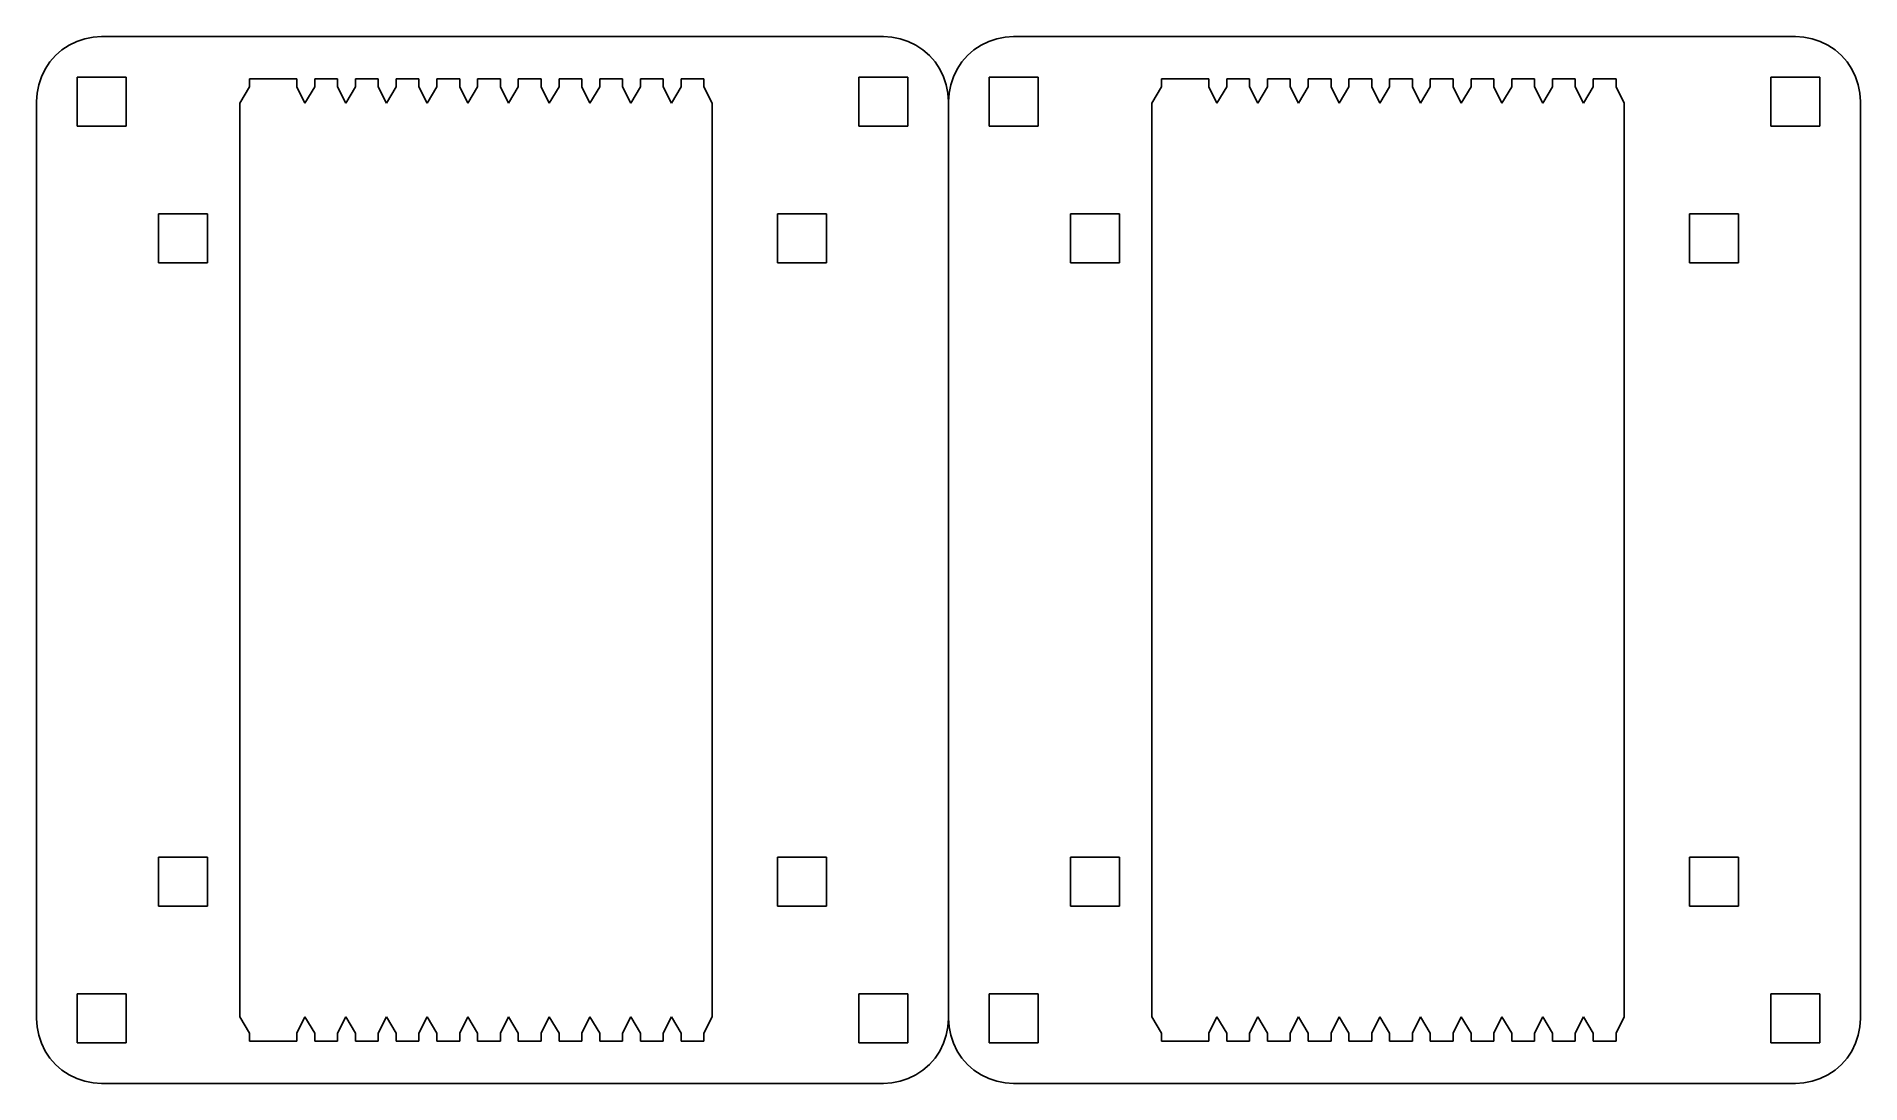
# Model space of a CAD drawing. Extents: x 0 to 112, y 0 to 64.
import ezdxf

# ---------------------------------------------------------------- set-up
doc = ezdxf.new("R2010")
doc.units = 0
doc.layers.add('20', color=30, linetype='CONTINUOUS')

msp = doc.modelspace()

# ---------------------------------------------------------------- linework, layer by layer
at = {"layer": '20'}
for p, q in [((2.0058, 63.8061), (2.4757, 64.0397)), ((2.4757, 64.0397), (2.9704, 64.2074)), ((2.9704, 64.2074), (3.4844, 64.3064)), ((3.4844, 64.3064), (4.0053, 64.342)), ((52.0066, 64.342), (4.0053, 64.342)), ((52.0066, 64.342), (52.5273, 64.3064)), ((52.5273, 64.3064), (53.0412, 64.2074)), ((53.0412, 64.2074), (53.5362, 64.0397)), ((53.5362, 64.0397), (54.0061, 63.8061)), ((58.0066, 63.8061), (58.4752, 64.0397)), ((58.4752, 64.0397), (58.971, 64.2074)), ((58.971, 64.2074), (59.4836, 64.3064)), ((59.4836, 64.3064), (60.0061, 64.342)), ((108.0057, 64.342), (60.0061, 64.342)), ((108.0057, 64.342), (108.5282, 64.3064)), ((108.5282, 64.3064), (109.0408, 64.2074)), ((109.0408, 64.2074), (109.5368, 64.0397)), ((109.5368, 64.0397), (110.0055, 63.8061)), ((0.5423, 62.3405), (0.8331, 62.7799)), ((0.8331, 62.7799), (1.1776, 63.1711)), ((1.1776, 63.1711), (1.5716, 63.5165)), ((1.5716, 63.5165), (2.0058, 63.8061)), ((54.0061, 63.8061), (54.4399, 63.5165)), ((54.4399, 63.5165), (54.8341, 63.1711)), ((54.8341, 63.1711), (55.1801, 62.7799)), ((55.1801, 62.7799), (55.4694, 62.3405)), ((56.5415, 62.3405), (56.8321, 62.7799)), ((56.8321, 62.7799), (57.1783, 63.1711)), ((57.1783, 63.1711), (57.571, 63.5165)), ((57.571, 63.5165), (58.0066, 63.8061)), ((110.0055, 63.8061), (110.4406, 63.5165)), ((110.4406, 63.5165), (110.835, 63.1711)), ((110.835, 63.1711), (111.1795, 62.7799)), ((111.1795, 62.7799), (111.47, 62.3405)), ((0.1426, 61.3778), (0.3108, 61.8731)), ((0.3108, 61.8731), (0.5423, 62.3405)), ((5.506, 61.8452), (2.506, 61.8452)), ((2.506, 61.8452), (2.506, 58.8429)), ((5.506, 58.8429), (5.506, 61.8452)), ((13.0918, 61.7436), (15.9928, 61.7436)), ((13.0918, 61.2458), (13.0918, 61.7436)), ((15.9928, 61.2458), (15.9928, 61.7436)), ((17.0923, 61.7436), (17.0923, 61.2458)), ((17.0923, 61.7436), (18.4921, 61.7436)), ((18.4921, 61.2458), (18.4921, 61.7436)), ((19.5922, 61.7436), (19.5922, 61.2458)), ((19.5922, 61.7436), (20.992, 61.7436)), ((20.992, 61.2458), (20.992, 61.7436)), ((22.0918, 61.7436), (23.4918, 61.7436)), ((22.0918, 61.7436), (22.0918, 61.2458)), ((23.4918, 61.2458), (23.4918, 61.7436)), ((24.5917, 61.7436), (25.9915, 61.7436)), ((24.5917, 61.7436), (24.5917, 61.2458)), ((25.9915, 61.2458), (25.9915, 61.7436)), ((27.0926, 61.7436), (27.0926, 61.2458)), ((27.0926, 61.7436), (28.4913, 61.7436)), ((28.4913, 61.2458), (28.4913, 61.7436)), ((29.5924, 61.7436), (30.9925, 61.7436)), ((29.5924, 61.2458), (29.5924, 61.7436)), ((30.9925, 61.7436), (30.9925, 61.2458)), ((32.092, 61.7436), (33.4923, 61.7436)), ((32.092, 61.2458), (32.092, 61.7436)), ((33.4923, 61.7436), (33.4923, 61.2458)), ((34.5919, 61.7436), (35.992, 61.7436)), ((34.5919, 61.2458), (34.5919, 61.7436)), ((35.992, 61.7436), (35.992, 61.2458)), ((37.0918, 61.7436), (38.4918, 61.7436)), ((37.0918, 61.2458), (37.0918, 61.7436)), ((38.4918, 61.7436), (38.4918, 61.2458)), ((39.5914, 61.7436), (40.9917, 61.7436)), ((39.5914, 61.2458), (39.5914, 61.7436)), ((40.9917, 61.7436), (40.9917, 61.2458)), ((50.506, 61.8452), (50.506, 58.8429)), ((53.506, 61.8452), (50.506, 61.8452)), ((53.506, 58.8429), (53.506, 61.8452)), ((55.4694, 62.3405), (55.7008, 61.8731)), ((55.7008, 61.8731), (55.8692, 61.3778)), ((56.1417, 61.3778), (56.3101, 61.8731)), ((56.3101, 61.8731), (56.5415, 62.3405)), ((58.5055, 61.8452), (58.5055, 58.8429)), ((61.5054, 61.8452), (58.5055, 61.8452)), ((61.5054, 58.8429), (61.5054, 61.8452)), ((69.0925, 61.7436), (71.9919, 61.7436)), ((69.0925, 61.2458), (69.0925, 61.7436)), ((71.9919, 61.2458), (71.9919, 61.7436)), ((73.093, 61.7436), (74.4917, 61.7436)), ((73.093, 61.7436), (73.093, 61.2458)), ((74.4917, 61.2458), (74.4917, 61.7436)), ((75.5928, 61.7436), (76.9929, 61.7436)), ((75.5928, 61.7436), (75.5928, 61.2458)), ((76.9929, 61.2458), (76.9929, 61.7436)), ((78.0924, 61.7436), (79.4928, 61.7436)), ((78.0924, 61.7436), (78.0924, 61.2458)), ((79.4928, 61.2458), (79.4928, 61.7436)), ((80.5923, 61.7436), (81.9921, 61.7436)), ((80.5923, 61.7436), (80.5923, 61.2458)), ((81.9921, 61.2458), (81.9921, 61.7436)), ((83.0922, 61.7436), (84.492, 61.7436)), ((83.0922, 61.7436), (83.0922, 61.2458)), ((84.492, 61.2458), (84.492, 61.7436)), ((85.5918, 61.7436), (86.9918, 61.7436)), ((85.5918, 61.2458), (85.5918, 61.7436)), ((86.9918, 61.7436), (86.9918, 61.2458)), ((88.0917, 61.7436), (89.4915, 61.7436)), ((88.0917, 61.2458), (88.0917, 61.7436)), ((89.4915, 61.7436), (89.4915, 61.2458)), ((90.5928, 61.7436), (91.9913, 61.7436)), ((90.5928, 61.2458), (90.5928, 61.7436)), ((91.9913, 61.7436), (91.9913, 61.2458)), ((93.0924, 61.7436), (94.4925, 61.7436)), ((93.0924, 61.2458), (93.0924, 61.7436)), ((94.4925, 61.7436), (94.4925, 61.2458)), ((95.5923, 61.2458), (95.5923, 61.7436)), ((95.5923, 61.7436), (96.9923, 61.7436)), ((96.9923, 61.7436), (96.9923, 61.2458)), ((106.5051, 61.8452), (106.5051, 58.8429)), ((109.5066, 61.8452), (106.5051, 61.8452)), ((109.5066, 58.8429), (109.5066, 61.8452)), ((111.47, 62.3405), (111.7019, 61.8731)), ((111.7019, 61.8731), (111.8698, 61.3778)), ((0.0062, 60.344), (0.0393, 60.8673)), ((0.0393, 60.8673), (0.1426, 61.3778)), ((12.4924, 60.245), (13.0918, 61.2458)), ((15.9928, 61.2458), (16.4926, 60.245)), ((16.4926, 60.245), (17.0923, 61.2458)), ((18.4921, 61.2458), (18.9925, 60.245)), ((18.9925, 60.245), (19.5922, 61.2458)), ((20.992, 61.2458), (21.4921, 60.245)), ((21.4921, 60.245), (22.0918, 61.2458)), ((23.4918, 61.2458), (23.992, 60.245)), ((23.992, 60.245), (24.5917, 61.2458)), ((25.9915, 61.2458), (26.4918, 60.245)), ((26.4918, 60.245), (27.0926, 61.2458)), ((28.4913, 61.2458), (28.9915, 60.245)), ((28.9915, 60.245), (29.5924, 61.2458)), ((30.9925, 61.2458), (31.4913, 60.245)), ((31.4913, 60.245), (32.092, 61.2458)), ((33.4923, 61.2458), (33.9925, 60.245)), ((33.9925, 60.245), (34.5919, 61.2458)), ((35.992, 61.2458), (36.4923, 60.245)), ((36.4923, 60.245), (37.0918, 61.2458)), ((38.4918, 61.2458), (38.9922, 60.245)), ((38.9922, 60.245), (39.5914, 61.2458)), ((40.9917, 61.2458), (41.4918, 60.245)), ((55.8692, 61.3778), (55.9726, 60.8673)), ((55.9726, 60.8673), (56.0056, 60.344)), ((56.0056, 60.344), (56.0399, 60.8673)), ((56.0399, 60.8673), (56.1417, 61.3778)), ((68.4918, 60.245), (69.0925, 61.2458)), ((71.9919, 61.2458), (72.4923, 60.245)), ((72.4923, 60.245), (73.093, 61.2458)), ((74.4917, 61.2458), (74.9921, 60.245)), ((74.9921, 60.245), (75.5928, 61.2458)), ((76.9929, 61.2458), (77.4917, 60.245)), ((77.4917, 60.245), (78.0924, 61.2458)), ((79.4928, 61.2458), (79.9926, 60.245)), ((79.9926, 60.245), (80.5923, 61.2458)), ((81.9921, 61.2458), (82.4925, 60.245)), ((82.4925, 60.245), (83.0922, 61.2458)), ((84.492, 61.2458), (84.9921, 60.245)), ((84.9921, 60.245), (85.5918, 61.2458)), ((86.9918, 61.2458), (87.492, 60.245)), ((87.492, 60.245), (88.0917, 61.2458)), ((89.4915, 61.2458), (89.9918, 60.245)), ((89.9918, 60.245), (90.5928, 61.2458)), ((91.9913, 61.2458), (92.4917, 60.245)), ((92.4917, 60.245), (93.0924, 61.2458)), ((94.4925, 61.2458), (94.9913, 60.245)), ((94.9913, 60.245), (95.5923, 61.2458)), ((96.9923, 61.2458), (97.4925, 60.245)), ((111.8698, 61.3778), (111.9717, 60.8673)), ((111.9717, 60.8673), (112.0062, 60.344)), ((0.0062, 60.344), (0.0062, 4.0424)), ((12.4924, 4.1466), (12.4924, 60.245)), ((41.4918, 60.245), (41.4918, 4.1466)), ((56.0056, 4.0424), (56.0056, 60.344)), ((68.4918, 4.1466), (68.4918, 60.245)), ((97.4925, 60.245), (97.4925, 4.1466)), ((112.0062, 60.344), (112.0062, 4.0424)), ((2.506, 58.8429), (5.506, 58.8429)), ((50.506, 58.8429), (53.506, 58.8429)), ((58.5055, 58.8429), (61.5054, 58.8429)), ((106.5051, 58.8429), (109.5066, 58.8429)), ((7.5055, 50.4431), (7.5055, 53.4454)), ((7.5055, 53.4454), (10.5055, 53.4454)), ((10.5055, 53.4454), (10.5055, 50.4431)), ((45.5062, 53.4454), (45.5062, 50.4431)), ((48.5062, 53.4454), (45.5062, 53.4454)), ((48.5062, 50.4431), (48.5062, 53.4454)), ((63.506, 50.4431), (63.506, 53.4454)), ((63.506, 53.4454), (66.5062, 53.4454)), ((66.5062, 53.4454), (66.5062, 50.4431)), ((104.5056, 53.4454), (101.5056, 53.4454)), ((101.5056, 53.4454), (101.5056, 50.4431)), ((104.5056, 50.4431), (104.5056, 53.4454)), ((10.5055, 50.4431), (7.5055, 50.4431)), ((45.5062, 50.4431), (48.5062, 50.4431)), ((66.5062, 50.4431), (63.506, 50.4431)), ((101.5056, 50.4431), (104.5056, 50.4431)), ((7.5055, 13.9433), (10.5055, 13.9433)), ((7.5055, 10.941), (7.5055, 13.9433)), ((10.5055, 13.9433), (10.5055, 10.941)), ((45.5062, 13.9433), (45.5062, 10.941)), ((48.5062, 13.9433), (45.5062, 13.9433)), ((48.5062, 10.941), (48.5062, 13.9433)), ((63.506, 10.941), (63.506, 13.9433)), ((63.506, 13.9433), (66.5062, 13.9433)), ((66.5062, 13.9433), (66.5062, 10.941)), ((104.5056, 13.9433), (101.5056, 13.9433)), ((101.5056, 13.9433), (101.5056, 10.941)), ((104.5056, 10.941), (104.5056, 13.9433)), ((10.5055, 10.941), (7.5055, 10.941)), ((45.5062, 10.941), (48.5062, 10.941)), ((66.5062, 10.941), (63.506, 10.941)), ((101.5056, 10.941), (104.5056, 10.941)), ((2.506, 2.5413), (2.506, 5.5435)), ((2.506, 5.5435), (5.506, 5.5435)), ((5.506, 5.5435), (5.506, 2.5413)), ((50.506, 5.5435), (50.506, 2.5413)), ((53.506, 5.5435), (50.506, 5.5435)), ((53.506, 2.5413), (53.506, 5.5435)), ((58.5055, 2.5413), (58.5055, 5.5435)), ((58.5055, 5.5435), (61.5054, 5.5435)), ((61.5054, 5.5435), (61.5054, 2.5413)), ((106.5051, 5.5435), (106.5051, 2.5413)), ((109.5066, 5.5435), (106.5051, 5.5435)), ((109.5066, 2.5413), (109.5066, 5.5435)), ((0.0062, 4.0424), (0.0393, 3.5192)), ((0.0393, 3.5192), (0.1426, 3.0086)), ((13.0918, 3.1433), (12.4924, 4.1466)), ((16.4926, 4.1466), (15.9928, 3.1433)), ((17.0923, 3.1433), (16.4926, 4.1466)), ((18.9925, 4.1466), (18.4921, 3.1433)), ((19.5922, 3.1433), (18.9925, 4.1466)), ((21.4921, 4.1466), (20.992, 3.1433)), ((22.0918, 3.1433), (21.4921, 4.1466)), ((23.992, 4.1466), (23.4918, 3.1433)), ((24.5917, 3.1433), (23.992, 4.1466)), ((26.4918, 4.1466), (25.9915, 3.1433)), ((27.0926, 3.1433), (26.4918, 4.1466)), ((28.9915, 4.1466), (28.4913, 3.1433)), ((29.5924, 3.1433), (28.9915, 4.1466)), ((31.4913, 4.1466), (30.9925, 3.1433)), ((32.092, 3.1433), (31.4913, 4.1466)), ((33.9925, 4.1466), (33.4923, 3.1433)), ((34.5919, 3.1433), (33.9925, 4.1466)), ((36.4923, 4.1466), (35.992, 3.1433)), ((37.0918, 3.1433), (36.4923, 4.1466)), ((38.9922, 4.1466), (38.4918, 3.1433)), ((39.5914, 3.1433), (38.9922, 4.1466)), ((41.4918, 4.1466), (40.9917, 3.1433)), ((55.9726, 3.5192), (55.8692, 3.0086)), ((56.0056, 4.0424), (55.9726, 3.5192)), ((56.0056, 4.0424), (56.0399, 3.5192)), ((56.0399, 3.5192), (56.1417, 3.0086)), ((69.0925, 3.1433), (68.4918, 4.1466)), ((72.4923, 4.1466), (71.9919, 3.1433)), ((73.093, 3.1433), (72.4923, 4.1466)), ((74.9921, 4.1466), (74.4917, 3.1433)), ((75.5928, 3.1433), (74.9921, 4.1466)), ((77.4917, 4.1466), (76.9929, 3.1433)), ((78.0924, 3.1433), (77.4917, 4.1466)), ((79.9926, 4.1466), (79.4928, 3.1433)), ((80.5923, 3.1433), (79.9926, 4.1466)), ((82.4925, 4.1466), (81.9921, 3.1433)), ((83.0922, 3.1433), (82.4925, 4.1466)), ((84.9921, 4.1466), (84.492, 3.1433)), ((85.5918, 3.1433), (84.9921, 4.1466)), ((87.492, 4.1466), (86.9918, 3.1433)), ((88.0917, 3.1433), (87.492, 4.1466)), ((89.9918, 4.1466), (89.4915, 3.1433)), ((90.5928, 3.1433), (89.9918, 4.1466)), ((92.4917, 4.1466), (91.9913, 3.1433)), ((93.0924, 3.1433), (92.4917, 4.1466)), ((94.9913, 4.1466), (94.4925, 3.1433)), ((95.5923, 3.1433), (94.9913, 4.1466)), ((97.4925, 4.1466), (96.9923, 3.1433)), ((111.9717, 3.5192), (111.8698, 3.0086)), ((112.0062, 4.0424), (111.9717, 3.5192)), ((0.1426, 3.0086), (0.3108, 2.5133)), ((0.3108, 2.5133), (0.5423, 2.0409)), ((5.506, 2.5413), (2.506, 2.5413)), ((13.0918, 2.648), (13.0918, 3.1433)), ((15.9928, 2.648), (13.0918, 2.648)), ((15.9928, 2.648), (15.9928, 3.1433)), ((17.0923, 3.1433), (17.0923, 2.648)), ((18.4921, 2.648), (17.0923, 2.648)), ((18.4921, 2.648), (18.4921, 3.1433)), ((19.5922, 3.1433), (19.5922, 2.648)), ((20.992, 2.648), (19.5922, 2.648)), ((20.992, 2.648), (20.992, 3.1433)), ((22.0918, 3.1433), (22.0918, 2.648)), ((23.4918, 2.648), (22.0918, 2.648)), ((23.4918, 2.648), (23.4918, 3.1433)), ((24.5917, 3.1433), (24.5917, 2.648)), ((25.9915, 2.648), (24.5917, 2.648)), ((25.9915, 2.648), (25.9915, 3.1433)), ((27.0926, 3.1433), (27.0926, 2.648)), ((28.4913, 2.648), (27.0926, 2.648)), ((28.4913, 2.648), (28.4913, 3.1433)), ((29.5924, 2.648), (29.5924, 3.1433)), ((30.9925, 2.648), (29.5924, 2.648)), ((30.9925, 3.1433), (30.9925, 2.648)), ((32.092, 2.648), (32.092, 3.1433)), ((33.4923, 2.648), (32.092, 2.648)), ((33.4923, 3.1433), (33.4923, 2.648)), ((34.5919, 2.648), (34.5919, 3.1433)), ((35.992, 2.648), (34.5919, 2.648)), ((35.992, 3.1433), (35.992, 2.648)), ((37.0918, 2.648), (37.0918, 3.1433)), ((38.4918, 2.648), (37.0918, 2.648)), ((38.4918, 3.1433), (38.4918, 2.648)), ((39.5914, 2.648), (39.5914, 3.1433)), ((40.9917, 2.648), (39.5914, 2.648)), ((40.9917, 3.1433), (40.9917, 2.648)), ((50.506, 2.5413), (53.506, 2.5413)), ((55.7008, 2.5133), (55.4694, 2.0409)), ((55.8692, 3.0086), (55.7008, 2.5133)), ((56.1417, 3.0086), (56.3101, 2.5133)), ((56.3101, 2.5133), (56.5415, 2.0409)), ((61.5054, 2.5413), (58.5055, 2.5413)), ((69.0925, 2.648), (69.0925, 3.1433)), ((71.9919, 2.648), (69.0925, 2.648)), ((71.9919, 2.648), (71.9919, 3.1433)), ((73.093, 3.1433), (73.093, 2.648)), ((74.4917, 2.648), (73.093, 2.648)), ((74.4917, 2.648), (74.4917, 3.1433)), ((75.5928, 3.1433), (75.5928, 2.648)), ((76.9929, 2.648), (75.5928, 2.648)), ((76.9929, 2.648), (76.9929, 3.1433)), ((78.0924, 3.1433), (78.0924, 2.648)), ((79.4928, 2.648), (78.0924, 2.648)), ((79.4928, 2.648), (79.4928, 3.1433)), ((80.5923, 3.1433), (80.5923, 2.648)), ((81.9921, 2.648), (80.5923, 2.648)), ((81.9921, 2.648), (81.9921, 3.1433)), ((83.0922, 3.1433), (83.0922, 2.648)), ((84.492, 2.648), (83.0922, 2.648)), ((84.492, 2.648), (84.492, 3.1433)), ((85.5918, 2.648), (85.5918, 3.1433)), ((86.9918, 2.648), (85.5918, 2.648)), ((86.9918, 3.1433), (86.9918, 2.648)), ((88.0917, 2.648), (88.0917, 3.1433)), ((89.4915, 2.648), (88.0917, 2.648)), ((89.4915, 3.1433), (89.4915, 2.648)), ((90.5928, 2.648), (90.5928, 3.1433)), ((91.9913, 2.648), (90.5928, 2.648)), ((91.9913, 3.1433), (91.9913, 2.648)), ((93.0924, 2.648), (93.0924, 3.1433)), ((94.4925, 2.648), (93.0924, 2.648)), ((94.4925, 3.1433), (94.4925, 2.648)), ((95.5923, 2.648), (95.5923, 3.1433)), ((96.9923, 2.648), (95.5923, 2.648)), ((96.9923, 3.1433), (96.9923, 2.648)), ((106.5051, 2.5413), (109.5066, 2.5413)), ((111.7019, 2.5133), (111.47, 2.0409)), ((111.8698, 3.0086), (111.7019, 2.5133)), ((0.5423, 2.0409), (0.8331, 1.6065)), ((0.8331, 1.6065), (1.1776, 1.2154)), ((1.1776, 1.2154), (1.5716, 0.8699)), ((54.8341, 1.2154), (54.4399, 0.8699)), ((55.1801, 1.6065), (54.8341, 1.2154)), ((55.4694, 2.0409), (55.1801, 1.6065)), ((56.5415, 2.0409), (56.8321, 1.6065)), ((56.8321, 1.6065), (57.1783, 1.2154)), ((57.1783, 1.2154), (57.571, 0.8699)), ((110.835, 1.2154), (110.4406, 0.8699)), ((111.1795, 1.6065), (110.835, 1.2154)), ((111.47, 2.0409), (111.1795, 1.6065)), ((1.5716, 0.8699), (2.0058, 0.5804)), ((2.0058, 0.5804), (2.4757, 0.3492)), ((2.4757, 0.3492), (2.9704, 0.1791)), ((2.9704, 0.1791), (3.4844, 0.0775)), ((3.4844, 0.0775), (4.0053, 0.0444)), ((52.0066, 0.0444), (4.0053, 0.0444)), ((52.5273, 0.0775), (52.0066, 0.0444)), ((53.0412, 0.1791), (52.5273, 0.0775)), ((53.5362, 0.3492), (53.0412, 0.1791)), ((54.0061, 0.5804), (53.5362, 0.3492)), ((54.4399, 0.8699), (54.0061, 0.5804)), ((57.571, 0.8699), (58.0066, 0.5804)), ((58.0066, 0.5804), (58.4752, 0.3492)), ((58.4752, 0.3492), (58.971, 0.1791)), ((58.971, 0.1791), (59.4836, 0.0775)), ((59.4836, 0.0775), (60.0061, 0.0444)), ((108.0057, 0.0444), (60.0061, 0.0444)), ((108.5282, 0.0775), (108.0057, 0.0444)), ((109.0408, 0.1791), (108.5282, 0.0775)), ((109.5368, 0.3492), (109.0408, 0.1791)), ((110.0055, 0.5804), (109.5368, 0.3492)), ((110.4406, 0.8699), (110.0055, 0.5804))]:
    msp.add_line(p, q, dxfattribs=at)

doc.saveas('drawing.dxf')
